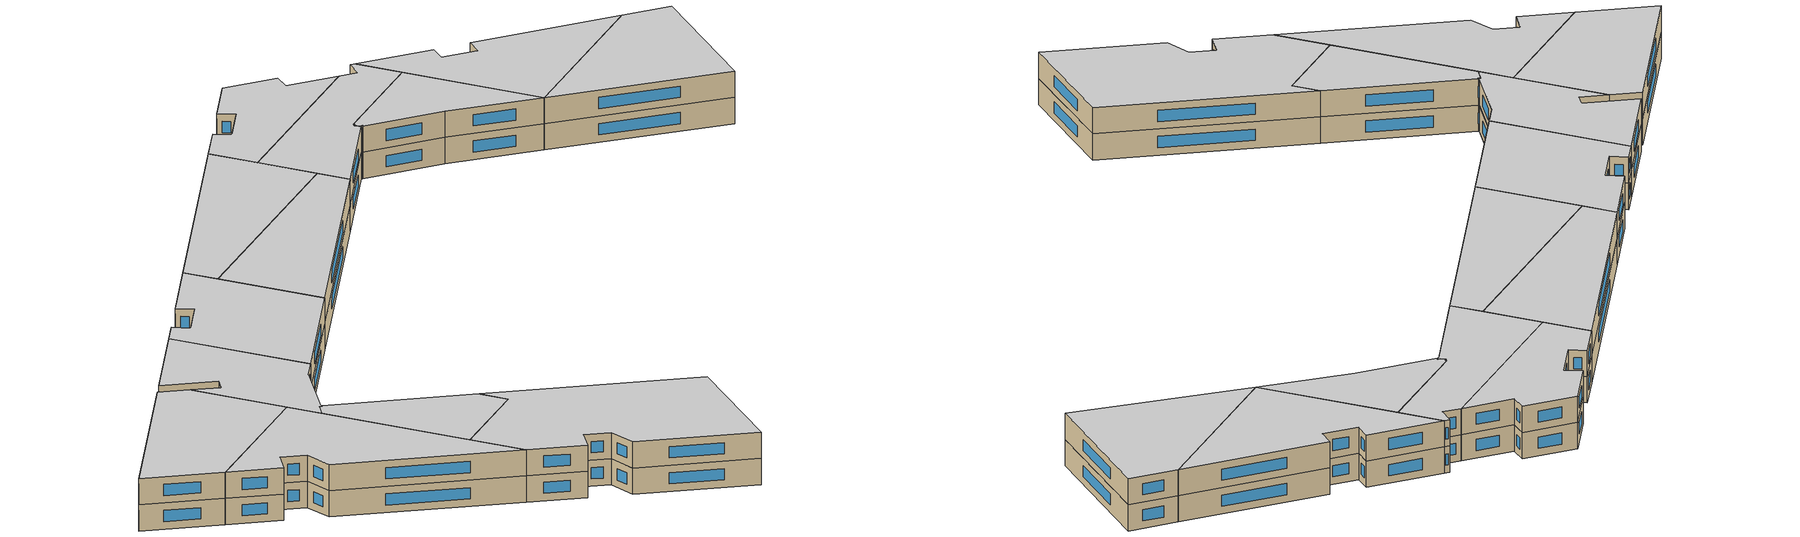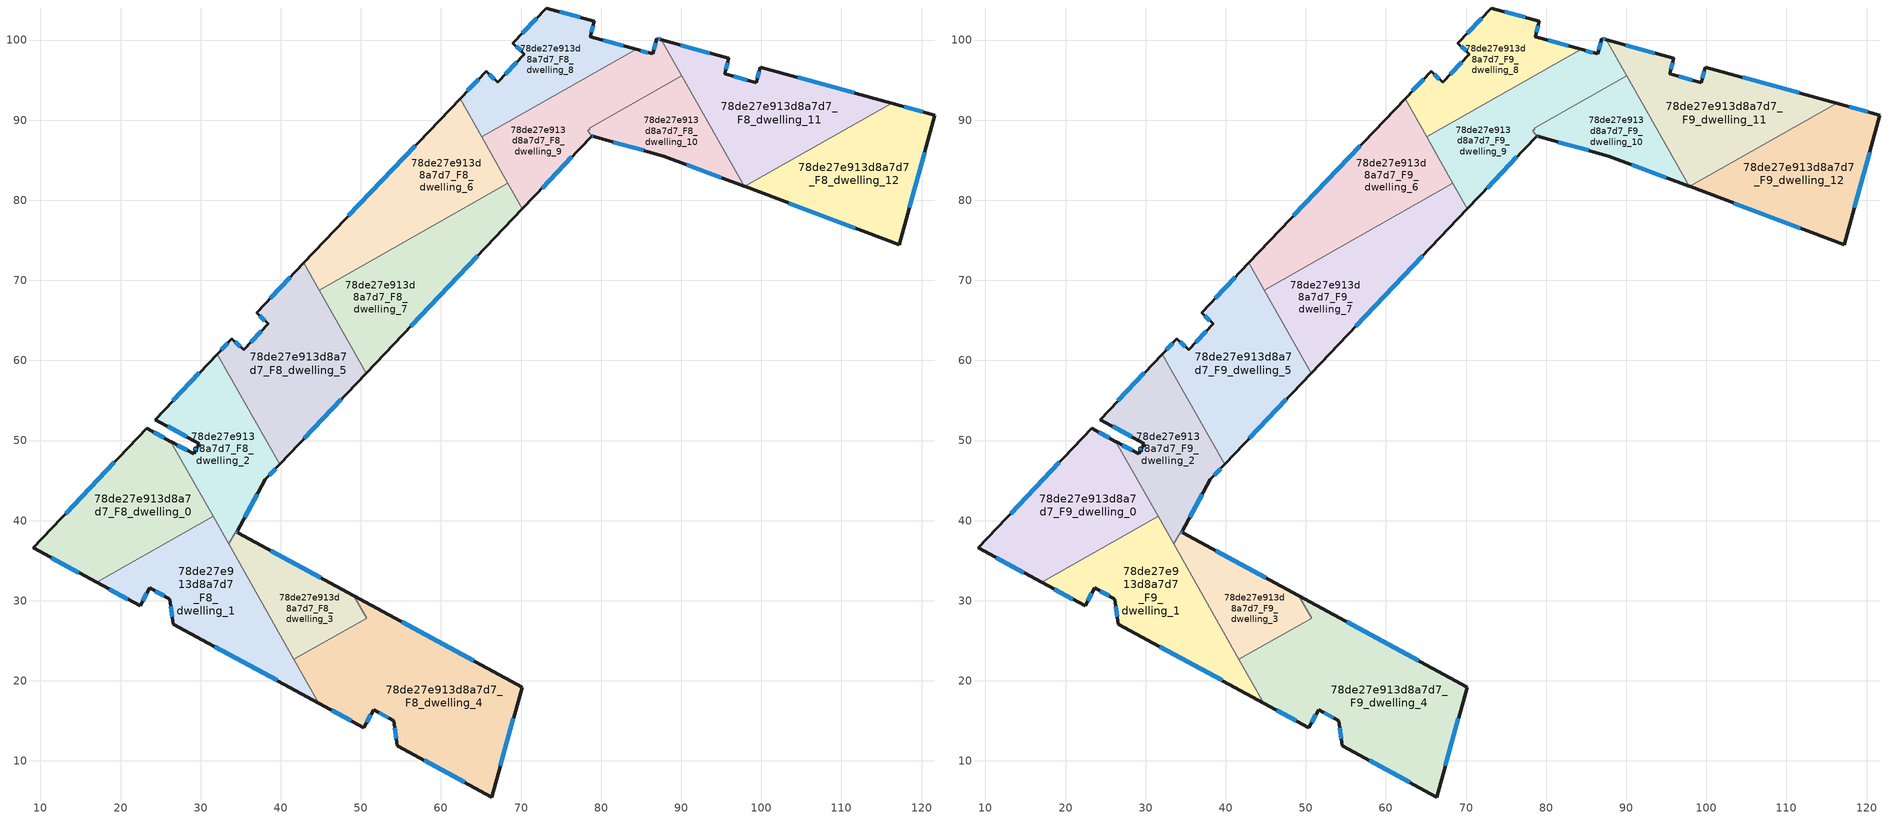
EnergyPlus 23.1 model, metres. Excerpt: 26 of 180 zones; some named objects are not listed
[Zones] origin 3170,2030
78de27e913d8a7d7_F8_dwelling_0
 floor to 78de27e913d8a7d7_F7_dwelling_0 (EU_floor_Construction): 26.29,49.87 31.58,40.51 17.02,32.28 9.08,36.6 23.26,51.52 z24
 wall outside (EU_wall_Construction): 26.29,49.87 23.26,51.52 9.08,36.6 17.02,32.28 z24:27
 wall to 78de27e913d8a7d7_F8_dwelling_1 (EU_wall_Construction): 17.02,32.28 31.58,40.51 z24:27
 wall to 78de27e913d8a7d7_F8_dwelling_2 (EU_wall_Construction): 31.58,40.51 26.29,49.87 z24:27
 window (EU_Window_Construction): 11.35,35.37 14.75,33.52 / 19.21,47.26 13.13,40.86 / 25.42,50.34 24.13,51.05 z24.86:26.14
78de27e913d8a7d7_F8_dwelling_1
 floor to 78de27e913d8a7d7_F7_dwelling_1 (EU_floor_Construction): 31.58,40.51 44.74,17.22 26.58,27.09 26.16,30.2 23.63,31.59 22.42,29.35 17.02,32.28 z24
 wall outside (EU_wall_Construction): 17.02,32.28 22.42,29.35 23.63,31.59 26.16,30.2 26.58,27.09 44.74,17.22 z24:27
 wall to 78de27e913d8a7d7_F8_dwelling_3 (EU_wall_Construction): 41.64,22.71 33.52,37.09 z24:27
 wall to 78de27e913d8a7d7_F8_dwelling_4 (EU_wall_Construction): 44.74,17.22 41.64,22.71 z24:27
 wall to 78de27e913d8a7d7_F8_dwelling_2 (EU_wall_Construction): 33.52,37.09 31.58,40.51 z24:27
 window (EU_Window_Construction): 18.57,31.45 20.88,30.19 / 31.77,24.27 39.56,20.04 / 26.28,29.31 26.46,27.98 / 24.35,31.19 25.44,30.59 / 22.77,29.99 23.29,30.95 z24.86:26.14
78de27e913d8a7d7_F8_dwelling_10
 floor to 78de27e913d8a7d7_F7_dwelling_10 (EU_floor_Construction): 90.08,95.51 97.87,81.73 87.84,85.51 78.97,87.97 79.09,88.09 78.72,88.19 78.33,88.69 78.59,88.84 78.5,88.96 z24
 wall outside (EU_wall_Construction): 78.97,87.97 87.84,85.51 97.87,81.73 z24:27
 wall to 78de27e913d8a7d7_F8_dwelling_9 (EU_wall_Construction): 90.08,95.51 78.5,88.96 78.59,88.84 78.33,88.69 78.72,88.19 79.09,88.09 78.97,87.97 z24:27
 wall to 78de27e913d8a7d7_F8_dwelling_11 (EU_wall_Construction): 97.87,81.73 90.08,95.51 z24:27
 window (EU_Window_Construction): 90.71,84.43 95.01,82.81 / 81.51,87.27 85.31,86.21 z24.86:26.14
78de27e913d8a7d7_F8_dwelling_11
 floor to 78de27e913d8a7d7_F7_dwelling_11 (EU_floor_Construction): 116.28,92.11 97.9,81.72 97.87,81.73 87.53,100.03 95.94,97.71 95.41,95.78 99.34,94.68 99.89,96.63 z24
 wall outside (EU_wall_Construction): 116.28,92.11 99.89,96.63 99.34,94.68 95.41,95.78 95.94,97.71 87.53,100.03 / 97.87,81.73 97.9,81.72 z24:27
 wall to 78de27e913d8a7d7_F8_dwelling_12 (EU_wall_Construction): 97.9,81.72 116.28,92.11 z24:27
 wall to 78de27e913d8a7d7_F8_dwelling_9 (EU_wall_Construction): 87.53,100.03 90.08,95.51 z24:27
 window (EU_Window_Construction): 111.6,93.4 104.57,95.34 / 93.54,98.38 89.93,99.37 / 95.56,96.33 95.79,97.16 / 98.22,95 96.53,95.46 / 99.73,96.07 99.5,95.24 z24.86:26.14
78de27e913d8a7d7_F8_dwelling_12
 floor to 78de27e913d8a7d7_F7_dwelling_12 (EU_floor_Construction): 121.66,90.63 117.21,74.44 97.9,81.72 116.28,92.11 z24
 wall outside (EU_wall_Construction): 97.9,81.72 117.21,74.44 121.66,90.63 116.28,92.11 z24:27
 window (EU_Window_Construction): 120.13,91.05 117.82,91.69 / 118.48,79.07 120.39,86.01 / 103.42,79.64 111.69,76.52 z24.86:26.14
78de27e913d8a7d7_F8_dwelling_2
 floor to 78de27e913d8a7d7_F7_dwelling_2 (EU_floor_Construction): 32.07,60.8 39.86,47.03 38.06,45.14 34.49,38.57 34.63,38.5 34.55,38.37 34.3,38.51 33.52,37.09 26.3,49.87 29.11,48.33 29.82,49.62 24.3,52.62 z24
 wall outside (EU_wall_Construction): 32.07,60.8 24.3,52.62 29.82,49.62 29.11,48.33 26.3,49.87 / 34.63,38.5 34.49,38.57 38.06,45.14 39.86,47.03 z24:27
 wall to 78de27e913d8a7d7_F8_dwelling_5 (EU_wall_Construction): 39.86,47.03 32.07,60.8 z24:27
 wall to 78de27e913d8a7d7_F8_dwelling_3 (EU_wall_Construction): 33.52,37.09 34.3,38.51 34.55,38.37 34.63,38.5 z24:27
 window (EU_Window_Construction): 28.31,48.77 27.1,49.43 / 29.61,49.25 29.31,48.7 / 25.87,51.76 28.24,50.47 / 29.85,58.46 26.52,54.95 / 38.57,45.68 39.34,46.49 / 35.51,40.45 37.04,43.26 / 34.59,38.52 34.53,38.55 z24.86:26.14
78de27e913d8a7d7_F8_dwelling_3
 floor to 78de27e913d8a7d7_F7_dwelling_3 (EU_floor_Construction): 49.13,30.62 50.7,27.84 41.64,22.71 33.52,37.09 34.3,38.51 34.55,38.37 34.63,38.5 z24
 wall outside (EU_wall_Construction): 49.13,30.62 34.63,38.5 z24:27
 wall to 78de27e913d8a7d7_F8_dwelling_4 (EU_wall_Construction): 41.64,22.71 50.7,27.84 49.13,30.62 z24:27
 window (EU_Window_Construction): 44.99,32.87 38.77,36.25 z24.86:26.14
78de27e913d8a7d7_F8_dwelling_4
 floor to 78de27e913d8a7d7_F7_dwelling_4 (EU_floor_Construction): 70.12,19.22 66.34,5.49 54.54,11.9 54.12,15.01 51.59,16.4 50.38,14.16 44.74,17.22 41.64,22.71 50.7,27.84 49.13,30.62 z24
 wall outside (EU_wall_Construction): 44.74,17.22 50.38,14.16 51.59,16.4 54.12,15.01 54.54,11.9 66.34,5.49 70.12,19.22 49.13,30.62 z24:27
 window (EU_Window_Construction): 50.72,14.8 51.24,15.76 / 46.35,16.35 48.77,15.04 / 64.12,22.48 55.13,27.37 / 67.42,9.42 69.04,15.3 / 57.91,10.07 62.97,7.33 / 54.24,14.12 54.42,12.79 / 52.31,16 53.39,15.41 z24.86:26.14
78de27e913d8a7d7_F8_dwelling_5
 floor to 78de27e913d8a7d7_F7_dwelling_5 (EU_floor_Construction): 42.88,72.17 50.67,58.4 39.86,47.03 32.07,60.8 33.9,62.72 35.35,61.33 38.42,64.58 36.98,65.96 z24
 wall outside (EU_wall_Construction): 42.88,72.17 36.98,65.96 38.42,64.58 35.35,61.33 33.9,62.72 32.07,60.8 / 39.86,47.03 50.67,58.4 z24:27
 wall to 78de27e913d8a7d7_F8_dwelling_7 (EU_wall_Construction): 50.67,58.4 44.8,68.78 z24:27
 wall to 78de27e913d8a7d7_F8_dwelling_6 (EU_wall_Construction): 44.8,68.78 42.88,72.17 z24:27
 window (EU_Window_Construction): 37.39,65.56 38.01,64.97 / 41.19,70.39 38.66,67.73 / 42.94,50.28 47.58,55.15 / 33.38,62.17 32.59,61.34 / 34.94,61.73 34.31,62.32 / 37.55,63.65 36.23,62.26 z24.86:26.14
78de27e913d8a7d7_F8_dwelling_6
 floor to 78de27e913d8a7d7_F7_dwelling_6 (EU_floor_Construction): 62.38,92.69 68.36,82.11 44.8,68.78 42.88,72.17 z24
 wall outside (EU_wall_Construction): 62.38,92.69 42.88,72.17 z24:27
 wall to 78de27e913d8a7d7_F8_dwelling_7 (EU_wall_Construction): 44.8,68.78 68.36,82.11 z24:27
 wall to 78de27e913d8a7d7_F8_dwelling_9 (EU_wall_Construction): 68.36,82.11 65.08,87.91 z24:27
 wall to 78de27e913d8a7d7_F8_dwelling_8 (EU_wall_Construction): 65.08,87.91 62.38,92.69 z24:27
 window (EU_Window_Construction): 56.81,86.83 48.45,78.03 z24.86:26.14
78de27e913d8a7d7_F8_dwelling_7
 floor to 78de27e913d8a7d7_F7_dwelling_7 (EU_floor_Construction): 68.36,82.11 70.17,78.92 50.67,58.4 44.8,68.78 z24
 wall outside (EU_wall_Construction): 50.67,58.4 70.17,78.92 z24:27
 wall to 78de27e913d8a7d7_F8_dwelling_9 (EU_wall_Construction): 70.17,78.92 68.36,82.11 z24:27
 window (EU_Window_Construction): 56.24,64.26 64.59,73.05 z24.86:26.14
78de27e913d8a7d7_F8_dwelling_8
 floor to 78de27e913d8a7d7_F7_dwelling_8 (EU_floor_Construction): 84.38,98.82 65.08,87.91 62.38,92.69 65.62,96.1 67.08,94.73 70.43,98.24 68.97,99.62 73.13,104 79.13,102.34 78.61,100.41 z24
 wall outside (EU_wall_Construction): 84.38,98.82 78.61,100.41 79.13,102.34 73.13,104 68.97,99.62 70.43,98.24 67.08,94.73 65.62,96.1 62.38,92.69 z24:27
 wall to 78de27e913d8a7d7_F8_dwelling_9 (EU_wall_Construction): 65.08,87.91 84.38,98.82 z24:27
 window (EU_Window_Construction): 69.47,97.24 68.04,95.73 / 69.39,99.23 70.01,98.64 / 71.94,102.75 70.16,100.87 / 77.41,102.81 74.84,103.52 / 78.76,100.96 78.98,101.79 / 82.73,99.27 80.26,99.95 / 64.7,95.13 63.31,93.66 / 66.67,95.12 66.04,95.71 z24.86:26.14
78de27e913d8a7d7_F8_dwelling_9
 floor to 78de27e913d8a7d7_F7_dwelling_9 (EU_floor_Construction): 87.53,100.03 90.08,95.51 78.5,88.96 78.59,88.84 78.33,88.69 78.72,88.19 79.09,88.09 78.97,87.97 78.81,88.01 70.17,78.92 65.08,87.91 84.38,98.82 86.41,98.26 86.96,100.19 z24
 wall outside (EU_wall_Construction): 70.17,78.92 78.81,88.01 78.97,87.97 / 87.53,100.03 86.96,100.19 86.41,98.26 84.38,98.82 z24:27
 window (EU_Window_Construction): 72.64,81.51 76.34,85.41 / 85.83,98.42 84.96,98.66 / 86.8,99.64 86.57,98.81 / 87.36,100.08 87.12,100.14 / 78.86,88 78.93,87.98 z24.86:26.14
78de27e913d8a7d7_F9_dwelling_0
 floor to 78de27e913d8a7d7_F8_dwelling_0 (EU_floor_Construction): 26.29,49.87 31.58,40.51 17.02,32.28 9.08,36.6 23.26,51.52 z27
 wall outside (EU_wall_Construction): 26.29,49.87 23.26,51.52 9.08,36.6 17.02,32.28 z27:30
 wall to 78de27e913d8a7d7_F9_dwelling_1 (EU_wall_Construction): 17.02,32.28 31.58,40.51 z27:30
 wall to 78de27e913d8a7d7_F9_dwelling_2 (EU_wall_Construction): 31.58,40.51 26.29,49.87 z27:30
 window (EU_Window_Construction): 11.35,35.37 14.75,33.52 / 19.21,47.26 13.13,40.86 / 25.42,50.34 24.13,51.05 z27.86:29.14
 ceiling to 78de27e913d8a7d7_F10_dwelling_0 (EU_floor_Construction): 31.58,40.51 26.29,49.87 23.26,51.52 9.08,36.6 17.02,32.28 z30
78de27e913d8a7d7_F9_dwelling_1
 floor to 78de27e913d8a7d7_F8_dwelling_1 (EU_floor_Construction): 31.58,40.51 44.74,17.22 26.58,27.09 26.16,30.2 23.63,31.59 22.42,29.35 17.02,32.28 z27
 wall outside (EU_wall_Construction): 17.02,32.28 22.42,29.35 23.63,31.59 26.16,30.2 26.58,27.09 44.74,17.22 z27:30
 wall to 78de27e913d8a7d7_F9_dwelling_3 (EU_wall_Construction): 41.64,22.71 33.52,37.09 z27:30
 wall to 78de27e913d8a7d7_F9_dwelling_4 (EU_wall_Construction): 44.74,17.22 41.64,22.71 z27:30
 wall to 78de27e913d8a7d7_F9_dwelling_2 (EU_wall_Construction): 33.52,37.09 31.58,40.51 z27:30
 window (EU_Window_Construction): 18.57,31.45 20.88,30.19 / 31.77,24.27 39.56,20.04 / 26.28,29.31 26.46,27.98 / 24.35,31.19 25.44,30.59 / 22.77,29.99 23.29,30.95 z27.86:29.14
 ceiling to 78de27e913d8a7d7_F10_dwelling_1 (EU_floor_Construction): 44.74,17.22 31.58,40.51 17.02,32.28 22.42,29.35 23.63,31.59 26.16,30.2 26.58,27.09 z30
78de27e913d8a7d7_F9_dwelling_10
 floor to 78de27e913d8a7d7_F8_dwelling_10 (EU_floor_Construction): 90.08,95.51 97.87,81.73 87.84,85.51 78.97,87.97 79.09,88.09 78.72,88.19 78.33,88.69 78.59,88.84 78.5,88.96 z27
 wall outside (EU_wall_Construction): 78.97,87.97 87.84,85.51 97.87,81.73 z27:30
 wall to 78de27e913d8a7d7_F9_dwelling_9 (EU_wall_Construction): 90.08,95.51 78.5,88.96 78.59,88.84 78.33,88.69 78.72,88.19 79.09,88.09 78.97,87.97 z27:30
 wall to 78de27e913d8a7d7_F9_dwelling_11 (EU_wall_Construction): 97.87,81.73 90.08,95.51 z27:30
 window (EU_Window_Construction): 90.71,84.43 95.01,82.81 / 81.51,87.27 85.31,86.21 z27.86:29.14
 ceiling to 78de27e913d8a7d7_F10_dwelling_10 (EU_floor_Construction): 97.87,81.73 90.08,95.51 78.5,88.96 78.59,88.84 78.33,88.69 78.72,88.19 79.09,88.09 78.97,87.97 87.84,85.51 z30
78de27e913d8a7d7_F9_dwelling_11
 floor to 78de27e913d8a7d7_F8_dwelling_11 (EU_floor_Construction): 116.28,92.11 97.9,81.72 97.87,81.73 87.53,100.03 95.94,97.71 95.41,95.78 99.34,94.68 99.89,96.63 z27
 wall outside (EU_wall_Construction): 116.28,92.11 99.89,96.63 99.34,94.68 95.41,95.78 95.94,97.71 87.53,100.03 / 97.87,81.73 97.9,81.72 z27:30
 wall to 78de27e913d8a7d7_F9_dwelling_12 (EU_wall_Construction): 97.9,81.72 116.28,92.11 z27:30
 wall to 78de27e913d8a7d7_F9_dwelling_9 (EU_wall_Construction): 87.53,100.03 90.08,95.51 z27:30
 window (EU_Window_Construction): 111.6,93.4 104.57,95.34 / 93.54,98.38 89.93,99.37 / 95.56,96.33 95.79,97.16 / 98.22,95 96.53,95.46 / 99.73,96.07 99.5,95.24 z27.86:29.14
 ceiling to 78de27e913d8a7d7_F10_dwelling_11 (EU_floor_Construction): 116.28,92.11 99.89,96.63 99.34,94.68 95.41,95.78 95.94,97.71 87.53,100.03 97.87,81.73 97.9,81.72 z30
78de27e913d8a7d7_F9_dwelling_12
 floor to 78de27e913d8a7d7_F8_dwelling_12 (EU_floor_Construction): 121.66,90.63 117.21,74.44 97.9,81.72 116.28,92.11 z27
 wall outside (EU_wall_Construction): 97.9,81.72 117.21,74.44 121.66,90.63 116.28,92.11 z27:30
 window (EU_Window_Construction): 120.13,91.05 117.82,91.69 / 118.48,79.07 120.39,86.01 / 103.42,79.64 111.69,76.52 z27.86:29.14
 ceiling to 78de27e913d8a7d7_F10_dwelling_12 (EU_floor_Construction): 117.21,74.44 121.66,90.63 116.28,92.11 97.9,81.72 z30
78de27e913d8a7d7_F9_dwelling_2
 floor to 78de27e913d8a7d7_F8_dwelling_2 (EU_floor_Construction): 32.07,60.8 39.86,47.03 38.06,45.14 34.49,38.57 34.63,38.5 34.55,38.37 34.3,38.51 33.52,37.09 26.3,49.87 29.11,48.33 29.82,49.62 24.3,52.62 z27
 wall outside (EU_wall_Construction): 32.07,60.8 24.3,52.62 29.82,49.62 29.11,48.33 26.3,49.87 / 34.63,38.5 34.49,38.57 38.06,45.14 39.86,47.03 z27:30
 wall to 78de27e913d8a7d7_F9_dwelling_5 (EU_wall_Construction): 39.86,47.03 32.07,60.8 z27:30
 wall to 78de27e913d8a7d7_F9_dwelling_3 (EU_wall_Construction): 33.52,37.09 34.3,38.51 34.55,38.37 34.63,38.5 z27:30
 window (EU_Window_Construction): 28.31,48.77 27.1,49.43 / 29.61,49.25 29.31,48.7 / 25.87,51.76 28.24,50.47 / 29.85,58.46 26.52,54.95 / 38.57,45.68 39.34,46.49 / 35.51,40.45 37.04,43.26 / 34.59,38.52 34.53,38.55 z27.86:29.14
 ceiling to 78de27e913d8a7d7_F10_dwelling_2 (EU_floor_Construction): 34.63,38.5 34.49,38.57 38.06,45.14 39.86,47.03 32.07,60.8 24.3,52.62 29.82,49.62 29.11,48.33 26.3,49.87 33.52,37.09 34.3,38.51 34.55,38.37 z30
78de27e913d8a7d7_F9_dwelling_3
 floor to 78de27e913d8a7d7_F8_dwelling_3 (EU_floor_Construction): 49.13,30.62 50.7,27.84 41.64,22.71 33.52,37.09 34.3,38.51 34.55,38.37 34.63,38.5 z27
 wall outside (EU_wall_Construction): 49.13,30.62 34.63,38.5 z27:30
 wall to 78de27e913d8a7d7_F9_dwelling_4 (EU_wall_Construction): 41.64,22.71 50.7,27.84 49.13,30.62 z27:30
 window (EU_Window_Construction): 44.99,32.87 38.77,36.25 z27.86:29.14
 ceiling to 78de27e913d8a7d7_F10_dwelling_3 (EU_floor_Construction): 50.7,27.84 49.13,30.62 34.63,38.5 34.55,38.37 34.3,38.51 33.52,37.09 41.64,22.71 z30
78de27e913d8a7d7_F9_dwelling_4
 floor to 78de27e913d8a7d7_F8_dwelling_4 (EU_floor_Construction): 70.12,19.22 66.34,5.49 54.54,11.9 54.12,15.01 51.59,16.4 50.38,14.16 44.74,17.22 41.64,22.71 50.7,27.84 49.13,30.62 z27
 wall outside (EU_wall_Construction): 44.74,17.22 50.38,14.16 51.59,16.4 54.12,15.01 54.54,11.9 66.34,5.49 70.12,19.22 49.13,30.62 z27:30
 window (EU_Window_Construction): 50.72,14.8 51.24,15.76 / 46.35,16.35 48.77,15.04 / 64.12,22.48 55.13,27.37 / 67.42,9.42 69.04,15.3 / 57.91,10.07 62.97,7.33 / 54.24,14.12 54.42,12.79 / 52.31,16 53.39,15.41 z27.86:29.14
 ceiling to 78de27e913d8a7d7_F10_dwelling_4 (EU_floor_Construction): 66.34,5.49 70.12,19.22 49.13,30.62 50.7,27.84 41.64,22.71 44.74,17.22 50.38,14.16 51.59,16.4 54.12,15.01 54.54,11.9 z30
78de27e913d8a7d7_F9_dwelling_5
 floor to 78de27e913d8a7d7_F8_dwelling_5 (EU_floor_Construction): 42.88,72.17 50.67,58.4 39.86,47.03 32.07,60.8 33.9,62.72 35.35,61.33 38.42,64.58 36.98,65.96 z27
 wall outside (EU_wall_Construction): 42.88,72.17 36.98,65.96 38.42,64.58 35.35,61.33 33.9,62.72 32.07,60.8 / 39.86,47.03 50.67,58.4 z27:30
 wall to 78de27e913d8a7d7_F9_dwelling_7 (EU_wall_Construction): 50.67,58.4 44.8,68.78 z27:30
 wall to 78de27e913d8a7d7_F9_dwelling_6 (EU_wall_Construction): 44.8,68.78 42.88,72.17 z27:30
 window (EU_Window_Construction): 37.39,65.56 38.01,64.97 / 41.19,70.39 38.66,67.73 / 42.94,50.28 47.58,55.15 / 33.38,62.17 32.59,61.34 / 34.94,61.73 34.31,62.32 / 37.55,63.65 36.23,62.26 z27.86:29.14
 ceiling to 78de27e913d8a7d7_F10_dwelling_5 (EU_floor_Construction): 39.86,47.03 50.67,58.4 42.88,72.17 36.98,65.96 38.42,64.58 35.35,61.33 33.9,62.72 32.07,60.8 z30
78de27e913d8a7d7_F9_dwelling_6
 floor to 78de27e913d8a7d7_F8_dwelling_6 (EU_floor_Construction): 62.38,92.69 68.36,82.11 44.8,68.78 42.88,72.17 z27
 wall outside (EU_wall_Construction): 62.38,92.69 42.88,72.17 z27:30
 wall to 78de27e913d8a7d7_F9_dwelling_7 (EU_wall_Construction): 44.8,68.78 68.36,82.11 z27:30
 wall to 78de27e913d8a7d7_F9_dwelling_9 (EU_wall_Construction): 68.36,82.11 65.08,87.91 z27:30
 wall to 78de27e913d8a7d7_F9_dwelling_8 (EU_wall_Construction): 65.08,87.91 62.38,92.69 z27:30
 window (EU_Window_Construction): 56.81,86.83 48.45,78.03 z27.86:29.14
 ceiling to 78de27e913d8a7d7_F10_dwelling_6 (EU_floor_Construction): 68.36,82.11 62.38,92.69 42.88,72.17 44.8,68.78 z30
78de27e913d8a7d7_F9_dwelling_7
 floor to 78de27e913d8a7d7_F8_dwelling_7 (EU_floor_Construction): 68.36,82.11 70.17,78.92 50.67,58.4 44.8,68.78 z27
 wall outside (EU_wall_Construction): 50.67,58.4 70.17,78.92 z27:30
 wall to 78de27e913d8a7d7_F9_dwelling_9 (EU_wall_Construction): 70.17,78.92 68.36,82.11 z27:30
 window (EU_Window_Construction): 56.24,64.26 64.59,73.05 z27.86:29.14
 ceiling to 78de27e913d8a7d7_F10_dwelling_7 (EU_floor_Construction): 50.67,58.4 70.17,78.92 68.36,82.11 44.8,68.78 z30
78de27e913d8a7d7_F9_dwelling_8
 floor to 78de27e913d8a7d7_F8_dwelling_8 (EU_floor_Construction): 84.38,98.82 65.08,87.91 62.38,92.69 65.62,96.1 67.08,94.73 70.43,98.24 68.97,99.62 73.13,104 79.13,102.34 78.61,100.41 z27
 wall outside (EU_wall_Construction): 84.38,98.82 78.61,100.41 79.13,102.34 73.13,104 68.97,99.62 70.43,98.24 67.08,94.73 65.62,96.1 62.38,92.69 z27:30
 wall to 78de27e913d8a7d7_F9_dwelling_9 (EU_wall_Construction): 65.08,87.91 84.38,98.82 z27:30
 window (EU_Window_Construction): 69.47,97.24 68.04,95.73 / 69.39,99.23 70.01,98.64 / 71.94,102.75 70.16,100.87 / 77.41,102.81 74.84,103.52 / 78.76,100.96 78.98,101.79 / 82.73,99.27 80.26,99.95 / 64.7,95.13 63.31,93.66 / 66.67,95.12 66.04,95.71 z27.86:29.14
 ceiling to 78de27e913d8a7d7_F10_dwelling_8 (EU_floor_Construction): 84.38,98.82 78.61,100.41 79.13,102.34 73.13,104 68.97,99.62 70.43,98.24 67.08,94.73 65.62,96.1 62.38,92.69 65.08,87.91 z30
78de27e913d8a7d7_F9_dwelling_9
 floor to 78de27e913d8a7d7_F8_dwelling_9 (EU_floor_Construction): 87.53,100.03 90.08,95.51 78.5,88.96 78.59,88.84 78.33,88.69 78.72,88.19 79.09,88.09 78.97,87.97 78.81,88.01 70.17,78.92 65.08,87.91 84.38,98.82 86.41,98.26 86.96,100.19 z27
 wall outside (EU_wall_Construction): 70.17,78.92 78.81,88.01 78.97,87.97 / 87.53,100.03 86.96,100.19 86.41,98.26 84.38,98.82 z27:30
 window (EU_Window_Construction): 72.64,81.51 76.34,85.41 / 85.83,98.42 84.96,98.66 / 86.8,99.64 86.57,98.81 / 87.36,100.08 87.12,100.14 / 78.86,88 78.93,87.98 z27.86:29.14
 ceiling to 78de27e913d8a7d7_F10_dwelling_9 (EU_floor_Construction): 79.09,88.09 78.72,88.19 78.33,88.69 78.59,88.84 78.5,88.96 90.08,95.51 87.53,100.03 86.96,100.19 86.41,98.26 84.38,98.82 65.08,87.91 70.17,78.92 78.81,88.01 78.97,87.97 z30
[Building]
EU S2 Campaign: North Axis=0; Terrain=City; Solar Distribution=FullExterior
[Site:Location]
Helsinki-Vantaa.AP: Latitude=60.317; Longitude=24.963; Time Zone=2; Elevation=54.6
[SizingPeriod:WeatherFileDays]
AnnualSizingPeriod: Begin Month=1; Begin Day of Month=1; End Month=12; End Day of Month=31; Day of Week for Start Day=Monday; Use Weather File Daylight Saving Period=No; Use Weather File Rain and Snow Indicators=No
[MATERIAL]
EU_InternalMass_Material: Roughness=MediumRough; Thickness=0.1; Conductivity=1; Density=1800; Specific Heat=900; Thermal Absorptance=0.9; Solar Absorptance=0.7; Visible Absorptance=0.7
[MATERIAL:NOMASS] Roughness=MediumRough; Thermal Absorptance=0.9; Solar Absorptance=0.7; Visible Absorptance=0.7
Name | Thermal Resistance
EU_wall_NoMass | 5.91765
EU_floor_NoMass | 6.2875
[WINDOWMATERIAL:SIMPLEGLAZINGSYSTEM]
EU_Window_SimpleGlazing: UFactor=0.994035; Solar Heat Gain Coefficient=0.7; Visible Transmittance=0.7
[CONSTRUCTION]
EU_wall_Construction: EU_wall_NoMass
EU_floor_Construction: EU_floor_NoMass
EU_Window_Construction: EU_Window_SimpleGlazing
EU_InternalMass_Construction: EU_InternalMass_Material
[ZONE] Type=1; Multiplier=1; Ceiling Height=autocalculate; Floor Area=autocalculate; Part of Total Floor Area=Yes
Name | Volume
78de27e913d8a7d7_F8_dwelling_0; 78de27e913d8a7d7_F9_dwelling_0 | 642.089
78de27e913d8a7d7_F8_dwelling_1; 78de27e913d8a7d7_F9_dwelling_1 | 642.134
78de27e913d8a7d7_F8_dwelling_10; 78de27e913d8a7d7_F9_dwelling_10 | 326.811
78de27e913d8a7d7_F8_dwelling_11; 78de27e913d8a7d7_F9_dwelling_11 | 642.327
78de27e913d8a7d7_F8_dwelling_12; 78de27e913d8a7d7_F9_dwelling_12 | 642.324
78de27e913d8a7d7_F8_dwelling_2; 78de27e913d8a7d7_F9_dwelling_2 | 504.486
78de27e913d8a7d7_F8_dwelling_3; 78de27e913d8a7d7_F9_dwelling_3 | 352.255
78de27e913d8a7d7_F8_dwelling_4; 78de27e913d8a7d7_F9_dwelling_4 | 1027.63
78de27e913d8a7d7_F8_dwelling_5; 78de27e913d8a7d7_F9_dwelling_5 | 685.227
78de27e913d8a7d7_F8_dwelling_6; 78de27e913d8a7d7_F9_dwelling_6 | 651.575
78de27e913d8a7d7_F8_dwelling_7; 78de27e913d8a7d7_F9_dwelling_7 | 633.099
78de27e913d8a7d7_F8_dwelling_8; 78de27e913d8a7d7_F9_dwelling_8 | 428.22
78de27e913d8a7d7_F8_dwelling_9; 78de27e913d8a7d7_F9_dwelling_9 | 529.62
[INTERNALMASS] Construction=EU_InternalMass_Construction
Name | Zone or ZoneList | Surface Area
78de27e913d8a7d7_F8_dwelling_0_EU_InternalMass | 78de27e913d8a7d7_F8_dwelling_0 | 214.029
78de27e913d8a7d7_F8_dwelling_1_EU_InternalMass | 78de27e913d8a7d7_F8_dwelling_1 | 214.045
78de27e913d8a7d7_F8_dwelling_2_EU_InternalMass | 78de27e913d8a7d7_F8_dwelling_2 | 168.195
78de27e913d8a7d7_F8_dwelling_3_EU_InternalMass | 78de27e913d8a7d7_F8_dwelling_3 | 117.441
78de27e913d8a7d7_F8_dwelling_4_EU_InternalMass | 78de27e913d8a7d7_F8_dwelling_4 | 342.542
78de27e913d8a7d7_F8_dwelling_5_EU_InternalMass | 78de27e913d8a7d7_F8_dwelling_5 | 228.415
78de27e913d8a7d7_F8_dwelling_6_EU_InternalMass | 78de27e913d8a7d7_F8_dwelling_6 | 217.192
78de27e913d8a7d7_F8_dwelling_7_EU_InternalMass | 78de27e913d8a7d7_F8_dwelling_7 | 211.033
78de27e913d8a7d7_F8_dwelling_8_EU_InternalMass | 78de27e913d8a7d7_F8_dwelling_8 | 142.74
78de27e913d8a7d7_F8_dwelling_9_EU_InternalMass | 78de27e913d8a7d7_F8_dwelling_9 | 176.543
78de27e913d8a7d7_F8_dwelling_10_EU_InternalMass | 78de27e913d8a7d7_F8_dwelling_10 | 108.937
78de27e913d8a7d7_F8_dwelling_11_EU_InternalMass | 78de27e913d8a7d7_F8_dwelling_11 | 214.108
78de27e913d8a7d7_F8_dwelling_12_EU_InternalMass | 78de27e913d8a7d7_F8_dwelling_12 | 214.108
78de27e913d8a7d7_F9_dwelling_0_EU_InternalMass | 78de27e913d8a7d7_F9_dwelling_0 | 214.029
78de27e913d8a7d7_F9_dwelling_1_EU_InternalMass | 78de27e913d8a7d7_F9_dwelling_1 | 214.045
78de27e913d8a7d7_F9_dwelling_2_EU_InternalMass | 78de27e913d8a7d7_F9_dwelling_2 | 168.195
78de27e913d8a7d7_F9_dwelling_3_EU_InternalMass | 78de27e913d8a7d7_F9_dwelling_3 | 117.441
78de27e913d8a7d7_F9_dwelling_4_EU_InternalMass | 78de27e913d8a7d7_F9_dwelling_4 | 342.542
78de27e913d8a7d7_F9_dwelling_5_EU_InternalMass | 78de27e913d8a7d7_F9_dwelling_5 | 228.415
78de27e913d8a7d7_F9_dwelling_6_EU_InternalMass | 78de27e913d8a7d7_F9_dwelling_6 | 217.192
78de27e913d8a7d7_F9_dwelling_7_EU_InternalMass | 78de27e913d8a7d7_F9_dwelling_7 | 211.033
78de27e913d8a7d7_F9_dwelling_8_EU_InternalMass | 78de27e913d8a7d7_F9_dwelling_8 | 142.74
78de27e913d8a7d7_F9_dwelling_9_EU_InternalMass | 78de27e913d8a7d7_F9_dwelling_9 | 176.543
78de27e913d8a7d7_F9_dwelling_10_EU_InternalMass | 78de27e913d8a7d7_F9_dwelling_10 | 108.937
78de27e913d8a7d7_F9_dwelling_11_EU_InternalMass | 78de27e913d8a7d7_F9_dwelling_11 | 214.108
78de27e913d8a7d7_F9_dwelling_12_EU_InternalMass | 78de27e913d8a7d7_F9_dwelling_12 | 214.108
[OTHEREQUIPMENT] Fuel Type=Electricity; Design Level Calculation Method=Watts/Area; Power per Zone Floor Area=1; Fraction Latent=0; Fraction Radiant=0; Fraction Lost=0; Carbon Dioxide Generation Rate=0; EndUse Subcategory=EU_Step8_InternalGains
Name | Zone or ZoneList or Space or SpaceList | Schedule
EU_Step8_InternalGain_78de27e913d8a7d7_F8_dwelling_0_f000 | 78de27e913d8a7d7_F8_dwelling_0 | EU_Step8_GainSchedule_78de27e913d8a7d7_F8_dwelling_0_f000
EU_Step8_InternalGain_78de27e913d8a7d7_F8_dwelling_1_f000 | 78de27e913d8a7d7_F8_dwelling_1 | EU_Step8_GainSchedule_78de27e913d8a7d7_F8_dwelling_1_f000
EU_Step8_InternalGain_78de27e913d8a7d7_F8_dwelling_2_f000 | 78de27e913d8a7d7_F8_dwelling_2 | EU_Step8_GainSchedule_78de27e913d8a7d7_F8_dwelling_2_f000
EU_Step8_InternalGain_78de27e913d8a7d7_F8_dwelling_3_f000 | 78de27e913d8a7d7_F8_dwelling_3 | EU_Step8_GainSchedule_78de27e913d8a7d7_F8_dwelling_3_f000
EU_Step8_InternalGain_78de27e913d8a7d7_F8_dwelling_4_f000 | 78de27e913d8a7d7_F8_dwelling_4 | EU_Step8_GainSchedule_78de27e913d8a7d7_F8_dwelling_4_f000
EU_Step8_InternalGain_78de27e913d8a7d7_F8_dwelling_5_f000 | 78de27e913d8a7d7_F8_dwelling_5 | EU_Step8_GainSchedule_78de27e913d8a7d7_F8_dwelling_5_f000
EU_Step8_InternalGain_78de27e913d8a7d7_F8_dwelling_6_f000 | 78de27e913d8a7d7_F8_dwelling_6 | EU_Step8_GainSchedule_78de27e913d8a7d7_F8_dwelling_6_f000
EU_Step8_InternalGain_78de27e913d8a7d7_F8_dwelling_7_f000 | 78de27e913d8a7d7_F8_dwelling_7 | EU_Step8_GainSchedule_78de27e913d8a7d7_F8_dwelling_7_f000
EU_Step8_InternalGain_78de27e913d8a7d7_F8_dwelling_8_f000 | 78de27e913d8a7d7_F8_dwelling_8 | EU_Step8_GainSchedule_78de27e913d8a7d7_F8_dwelling_8_f000
EU_Step8_InternalGain_78de27e913d8a7d7_F8_dwelling_9_f000 | 78de27e913d8a7d7_F8_dwelling_9 | EU_Step8_GainSchedule_78de27e913d8a7d7_F8_dwelling_9_f000
EU_Step8_InternalGain_78de27e913d8a7d7_F8_dwelling_10_f000 | 78de27e913d8a7d7_F8_dwelling_10 | EU_Step8_GainSchedule_78de27e913d8a7d7_F8_dwelling_10_f000
EU_Step8_InternalGain_78de27e913d8a7d7_F8_dwelling_11_f000 | 78de27e913d8a7d7_F8_dwelling_11 | EU_Step8_GainSchedule_78de27e913d8a7d7_F8_dwelling_11_f000
EU_Step8_InternalGain_78de27e913d8a7d7_F8_dwelling_12_f000 | 78de27e913d8a7d7_F8_dwelling_12 | EU_Step8_GainSchedule_78de27e913d8a7d7_F8_dwelling_12_f000
EU_Step8_InternalGain_78de27e913d8a7d7_F9_dwelling_0_f000 | 78de27e913d8a7d7_F9_dwelling_0 | EU_Step8_GainSchedule_78de27e913d8a7d7_F9_dwelling_0_f000
EU_Step8_InternalGain_78de27e913d8a7d7_F9_dwelling_1_f000 | 78de27e913d8a7d7_F9_dwelling_1 | EU_Step8_GainSchedule_78de27e913d8a7d7_F9_dwelling_1_f000
EU_Step8_InternalGain_78de27e913d8a7d7_F9_dwelling_2_f000 | 78de27e913d8a7d7_F9_dwelling_2 | EU_Step8_GainSchedule_78de27e913d8a7d7_F9_dwelling_2_f000
EU_Step8_InternalGain_78de27e913d8a7d7_F9_dwelling_3_f000 | 78de27e913d8a7d7_F9_dwelling_3 | EU_Step8_GainSchedule_78de27e913d8a7d7_F9_dwelling_3_f000
EU_Step8_InternalGain_78de27e913d8a7d7_F9_dwelling_4_f000 | 78de27e913d8a7d7_F9_dwelling_4 | EU_Step8_GainSchedule_78de27e913d8a7d7_F9_dwelling_4_f000
EU_Step8_InternalGain_78de27e913d8a7d7_F9_dwelling_5_f000 | 78de27e913d8a7d7_F9_dwelling_5 | EU_Step8_GainSchedule_78de27e913d8a7d7_F9_dwelling_5_f000
EU_Step8_InternalGain_78de27e913d8a7d7_F9_dwelling_6_f000 | 78de27e913d8a7d7_F9_dwelling_6 | EU_Step8_GainSchedule_78de27e913d8a7d7_F9_dwelling_6_f000
EU_Step8_InternalGain_78de27e913d8a7d7_F9_dwelling_7_f000 | 78de27e913d8a7d7_F9_dwelling_7 | EU_Step8_GainSchedule_78de27e913d8a7d7_F9_dwelling_7_f000
EU_Step8_InternalGain_78de27e913d8a7d7_F9_dwelling_8_f000 | 78de27e913d8a7d7_F9_dwelling_8 | EU_Step8_GainSchedule_78de27e913d8a7d7_F9_dwelling_8_f000
EU_Step8_InternalGain_78de27e913d8a7d7_F9_dwelling_9_f000 | 78de27e913d8a7d7_F9_dwelling_9 | EU_Step8_GainSchedule_78de27e913d8a7d7_F9_dwelling_9_f000
EU_Step8_InternalGain_78de27e913d8a7d7_F9_dwelling_10_f000 | 78de27e913d8a7d7_F9_dwelling_10 | EU_Step8_GainSchedule_78de27e913d8a7d7_F9_dwelling_10_f000
EU_Step8_InternalGain_78de27e913d8a7d7_F9_dwelling_11_f000 | 78de27e913d8a7d7_F9_dwelling_11 | EU_Step8_GainSchedule_78de27e913d8a7d7_F9_dwelling_11_f000
EU_Step8_InternalGain_78de27e913d8a7d7_F9_dwelling_12_f000 | 78de27e913d8a7d7_F9_dwelling_12 | EU_Step8_GainSchedule_78de27e913d8a7d7_F9_dwelling_12_f000
[ZONEVENTILATION:DESIGNFLOWRATE] Schedule=EU_AlwaysOn; Design Flow Rate Calculation Method=AirChanges/Hour; Air Changes per Hour=0.596421; Ventilation Type=Natural; Fan Pressure Rise=0; Fan Total Efficiency=1; Constant Term Coefficient=1; Temperature Term Coefficient=0; Velocity Term Coefficient=0; Velocity Squared Term Coefficient=0; Minimum Indoor Temperature=-100; Maximum Indoor Temperature=100; Delta Temperature=-100; Minimum Outdoor Temperature=-100; Maximum Outdoor Temperature=100; Maximum Wind Speed=40
Name | Zone or ZoneList or Space or SpaceList
EU_ConstantAir_78de27e913d8a7d7_F8_dwelling_0 | 78de27e913d8a7d7_F8_dwelling_0
EU_ConstantAir_78de27e913d8a7d7_F8_dwelling_1 | 78de27e913d8a7d7_F8_dwelling_1
EU_ConstantAir_78de27e913d8a7d7_F8_dwelling_2 | 78de27e913d8a7d7_F8_dwelling_2
EU_ConstantAir_78de27e913d8a7d7_F8_dwelling_3 | 78de27e913d8a7d7_F8_dwelling_3
EU_ConstantAir_78de27e913d8a7d7_F8_dwelling_4 | 78de27e913d8a7d7_F8_dwelling_4
EU_ConstantAir_78de27e913d8a7d7_F8_dwelling_5 | 78de27e913d8a7d7_F8_dwelling_5
EU_ConstantAir_78de27e913d8a7d7_F8_dwelling_6 | 78de27e913d8a7d7_F8_dwelling_6
EU_ConstantAir_78de27e913d8a7d7_F8_dwelling_7 | 78de27e913d8a7d7_F8_dwelling_7
EU_ConstantAir_78de27e913d8a7d7_F8_dwelling_8 | 78de27e913d8a7d7_F8_dwelling_8
EU_ConstantAir_78de27e913d8a7d7_F8_dwelling_9 | 78de27e913d8a7d7_F8_dwelling_9
EU_ConstantAir_78de27e913d8a7d7_F8_dwelling_10 | 78de27e913d8a7d7_F8_dwelling_10
EU_ConstantAir_78de27e913d8a7d7_F8_dwelling_11 | 78de27e913d8a7d7_F8_dwelling_11
EU_ConstantAir_78de27e913d8a7d7_F8_dwelling_12 | 78de27e913d8a7d7_F8_dwelling_12
EU_ConstantAir_78de27e913d8a7d7_F9_dwelling_0 | 78de27e913d8a7d7_F9_dwelling_0
EU_ConstantAir_78de27e913d8a7d7_F9_dwelling_1 | 78de27e913d8a7d7_F9_dwelling_1
EU_ConstantAir_78de27e913d8a7d7_F9_dwelling_2 | 78de27e913d8a7d7_F9_dwelling_2
EU_ConstantAir_78de27e913d8a7d7_F9_dwelling_3 | 78de27e913d8a7d7_F9_dwelling_3
EU_ConstantAir_78de27e913d8a7d7_F9_dwelling_4 | 78de27e913d8a7d7_F9_dwelling_4
EU_ConstantAir_78de27e913d8a7d7_F9_dwelling_5 | 78de27e913d8a7d7_F9_dwelling_5
EU_ConstantAir_78de27e913d8a7d7_F9_dwelling_6 | 78de27e913d8a7d7_F9_dwelling_6
EU_ConstantAir_78de27e913d8a7d7_F9_dwelling_7 | 78de27e913d8a7d7_F9_dwelling_7
EU_ConstantAir_78de27e913d8a7d7_F9_dwelling_8 | 78de27e913d8a7d7_F9_dwelling_8
EU_ConstantAir_78de27e913d8a7d7_F9_dwelling_9 | 78de27e913d8a7d7_F9_dwelling_9
EU_ConstantAir_78de27e913d8a7d7_F9_dwelling_10 | 78de27e913d8a7d7_F9_dwelling_10
EU_ConstantAir_78de27e913d8a7d7_F9_dwelling_11 | 78de27e913d8a7d7_F9_dwelling_11
EU_ConstantAir_78de27e913d8a7d7_F9_dwelling_12 | 78de27e913d8a7d7_F9_dwelling_12
[HVACTEMPLATE:ZONE:IDEALLOADSAIRSYSTEM] System Availability Schedule=EU_AlwaysOn; Maximum Heating Supply Air Temperature=50; Minimum Cooling Supply Air Temperature=13; Maximum Heating Supply Air Humidity Ratio=0.0156; Minimum Cooling Supply Air Humidity Ratio=0.0077; Heating Limit=NoLimit; Cooling Limit=NoLimit; Heating Availability Schedule=EU_AlwaysOn; Cooling Availability Schedule=EU_CoolingOff; Dehumidification Control Type=ConstantSensibleHeatRatio; Cooling Sensible Heat Ratio=0.7; Dehumidification Setpoint=60; Humidification Control Type=None; Humidification Setpoint=30; Outdoor Air Method=None; Outdoor Air Flow Rate per Person=0.00944; Outdoor Air Flow Rate per Zone Floor Area=0; Outdoor Air Flow Rate per Zone=0; Demand Controlled Ventilation Type=None; Outdoor Air Economizer Type=NoEconomizer; Heat Recovery Type=None; Sensible Heat Recovery Effectiveness=0.7; Latent Heat Recovery Effectiveness=0.65
Name | Template Thermostat
78de27e913d8a7d7_F8_dwelling_0 | EU_HeatOnly_78de27e913d8a7d7_F8_dwelling_0
78de27e913d8a7d7_F8_dwelling_1 | EU_HeatOnly_78de27e913d8a7d7_F8_dwelling_1
78de27e913d8a7d7_F8_dwelling_2 | EU_HeatOnly_78de27e913d8a7d7_F8_dwelling_2
78de27e913d8a7d7_F8_dwelling_3 | EU_HeatOnly_78de27e913d8a7d7_F8_dwelling_3
78de27e913d8a7d7_F8_dwelling_4 | EU_HeatOnly_78de27e913d8a7d7_F8_dwelling_4
78de27e913d8a7d7_F8_dwelling_5 | EU_HeatOnly_78de27e913d8a7d7_F8_dwelling_5
78de27e913d8a7d7_F8_dwelling_6 | EU_HeatOnly_78de27e913d8a7d7_F8_dwelling_6
78de27e913d8a7d7_F8_dwelling_7 | EU_HeatOnly_78de27e913d8a7d7_F8_dwelling_7
78de27e913d8a7d7_F8_dwelling_8 | EU_HeatOnly_78de27e913d8a7d7_F8_dwelling_8
78de27e913d8a7d7_F8_dwelling_9 | EU_HeatOnly_78de27e913d8a7d7_F8_dwelling_9
78de27e913d8a7d7_F8_dwelling_10 | EU_HeatOnly_78de27e913d8a7d7_F8_dwelling_10
78de27e913d8a7d7_F8_dwelling_11 | EU_HeatOnly_78de27e913d8a7d7_F8_dwelling_11
78de27e913d8a7d7_F8_dwelling_12 | EU_HeatOnly_78de27e913d8a7d7_F8_dwelling_12
78de27e913d8a7d7_F9_dwelling_0 | EU_HeatOnly_78de27e913d8a7d7_F9_dwelling_0
78de27e913d8a7d7_F9_dwelling_1 | EU_HeatOnly_78de27e913d8a7d7_F9_dwelling_1
78de27e913d8a7d7_F9_dwelling_2 | EU_HeatOnly_78de27e913d8a7d7_F9_dwelling_2
78de27e913d8a7d7_F9_dwelling_3 | EU_HeatOnly_78de27e913d8a7d7_F9_dwelling_3
78de27e913d8a7d7_F9_dwelling_4 | EU_HeatOnly_78de27e913d8a7d7_F9_dwelling_4
78de27e913d8a7d7_F9_dwelling_5 | EU_HeatOnly_78de27e913d8a7d7_F9_dwelling_5
78de27e913d8a7d7_F9_dwelling_6 | EU_HeatOnly_78de27e913d8a7d7_F9_dwelling_6
78de27e913d8a7d7_F9_dwelling_7 | EU_HeatOnly_78de27e913d8a7d7_F9_dwelling_7
78de27e913d8a7d7_F9_dwelling_8 | EU_HeatOnly_78de27e913d8a7d7_F9_dwelling_8
78de27e913d8a7d7_F9_dwelling_9 | EU_HeatOnly_78de27e913d8a7d7_F9_dwelling_9
78de27e913d8a7d7_F9_dwelling_10 | EU_HeatOnly_78de27e913d8a7d7_F9_dwelling_10
78de27e913d8a7d7_F9_dwelling_11 | EU_HeatOnly_78de27e913d8a7d7_F9_dwelling_11
78de27e913d8a7d7_F9_dwelling_12 | EU_HeatOnly_78de27e913d8a7d7_F9_dwelling_12
[SIZING:ZONE] Zone Cooling Design Supply Air Temperature Input Method=SupplyAirTemperature; Zone Cooling Design Supply Air Temperature=13; Zone Heating Design Supply Air Temperature Input Method=SupplyAirTemperature; Zone Heating Design Supply Air Temperature=50; Zone Cooling Design Supply Air Humidity Ratio=0.008; Zone Heating Design Supply Air Humidity Ratio=0.008; Cooling Design Air Flow Method=DesignDay; Cooling Design Air Flow Rate=0; Cooling Minimum Air Flow per Zone Floor Area=0.000762; Cooling Minimum Air Flow=0; Cooling Minimum Air Flow Fraction=0.2; Heating Design Air Flow Method=DesignDay; Heating Design Air Flow Rate=0; Heating Maximum Air Flow per Zone Floor Area=0.002032; Heating Maximum Air Flow=0.141576; Heating Maximum Air Flow Fraction=0.3; Account for Dedicated Outdoor Air System=No; Dedicated Outdoor Air System Control Strategy=NeutralSupplyAir; Dedicated Outdoor Air Low Setpoint Temperature for Design=autosize; Dedicated Outdoor Air High Setpoint Temperature for Design=autosize; Zone Load Sizing Method=Sensible Load Only No Latent Load; Zone Latent Cooling Design Supply Air Humidity Ratio Input Method=HumidityRatioDifference; Zone Cooling Design Supply Air Humidity Ratio Difference=0.005; Zone Latent Heating Design Supply Air Humidity Ratio Input Method=HumidityRatioDifference; Zone Humidification Design Supply Air Humidity Ratio Difference=0.005
78de27e913d8a7d7_F8_dwelling_0; 78de27e913d8a7d7_F8_dwelling_1; 78de27e913d8a7d7_F8_dwelling_2; 78de27e913d8a7d7_F8_dwelling_3; 78de27e913d8a7d7_F8_dwelling_4; 78de27e913d8a7d7_F8_dwelling_5; 78de27e913d8a7d7_F8_dwelling_6; 78de27e913d8a7d7_F8_dwelling_7; 78de27e913d8a7d7_F8_dwelling_8; 78de27e913d8a7d7_F8_dwelling_9; 78de27e913d8a7d7_F8_dwelling_10; 78de27e913d8a7d7_F8_dwelling_11; 78de27e913d8a7d7_F8_dwelling_12; 78de27e913d8a7d7_F9_dwelling_0; 78de27e913d8a7d7_F9_dwelling_1; 78de27e913d8a7d7_F9_dwelling_2; 78de27e913d8a7d7_F9_dwelling_3; 78de27e913d8a7d7_F9_dwelling_4; 78de27e913d8a7d7_F9_dwelling_5; 78de27e913d8a7d7_F9_dwelling_6; 78de27e913d8a7d7_F9_dwelling_7; 78de27e913d8a7d7_F9_dwelling_8; 78de27e913d8a7d7_F9_dwelling_9; 78de27e913d8a7d7_F9_dwelling_10; 78de27e913d8a7d7_F9_dwelling_11; 78de27e913d8a7d7_F9_dwelling_12
[SCHEDULE:CONSTANT]
Name | Hourly Value
EU_AlwaysOn | 1
EU_CoolingOff | 0
[SCHEDULE:FILE] Column Number=1; Rows to Skip at Top=0; Number of Hours of Data=8760; Column Separator=Comma; Interpolate to Timestep=No; Minutes per Item=60; Adjust Schedule for Daylight Savings=Yes
Name | File
EU_Step8_GainSchedule_78de27e913d8a7d7_F8_dwelling_0_f000 | ../../schedules/78de27e913d8a7d7/78de27e913d8a7d7_F8_dwelling_0_f000_gain.csv
EU_Step8_GainSchedule_78de27e913d8a7d7_F8_dwelling_1_f000 | ../../schedules/78de27e913d8a7d7/78de27e913d8a7d7_F8_dwelling_1_f000_gain.csv
EU_Step8_GainSchedule_78de27e913d8a7d7_F8_dwelling_2_f000 | ../../schedules/78de27e913d8a7d7/78de27e913d8a7d7_F8_dwelling_2_f000_gain.csv
EU_Step8_GainSchedule_78de27e913d8a7d7_F8_dwelling_3_f000 | ../../schedules/78de27e913d8a7d7/78de27e913d8a7d7_F8_dwelling_3_f000_gain.csv
EU_Step8_GainSchedule_78de27e913d8a7d7_F8_dwelling_4_f000 | ../../schedules/78de27e913d8a7d7/78de27e913d8a7d7_F8_dwelling_4_f000_gain.csv
EU_Step8_GainSchedule_78de27e913d8a7d7_F8_dwelling_5_f000 | ../../schedules/78de27e913d8a7d7/78de27e913d8a7d7_F8_dwelling_5_f000_gain.csv
EU_Step8_GainSchedule_78de27e913d8a7d7_F8_dwelling_6_f000 | ../../schedules/78de27e913d8a7d7/78de27e913d8a7d7_F8_dwelling_6_f000_gain.csv
EU_Step8_GainSchedule_78de27e913d8a7d7_F8_dwelling_7_f000 | ../../schedules/78de27e913d8a7d7/78de27e913d8a7d7_F8_dwelling_7_f000_gain.csv
EU_Step8_GainSchedule_78de27e913d8a7d7_F8_dwelling_8_f000 | ../../schedules/78de27e913d8a7d7/78de27e913d8a7d7_F8_dwelling_8_f000_gain.csv
EU_Step8_GainSchedule_78de27e913d8a7d7_F8_dwelling_9_f000 | ../../schedules/78de27e913d8a7d7/78de27e913d8a7d7_F8_dwelling_9_f000_gain.csv
EU_Step8_GainSchedule_78de27e913d8a7d7_F8_dwelling_10_f000 | ../../schedules/78de27e913d8a7d7/78de27e913d8a7d7_F8_dwelling_10_f000_gain.csv
EU_Step8_GainSchedule_78de27e913d8a7d7_F8_dwelling_11_f000 | ../../schedules/78de27e913d8a7d7/78de27e913d8a7d7_F8_dwelling_11_f000_gain.csv
EU_Step8_GainSchedule_78de27e913d8a7d7_F8_dwelling_12_f000 | ../../schedules/78de27e913d8a7d7/78de27e913d8a7d7_F8_dwelling_12_f000_gain.csv
EU_Step8_GainSchedule_78de27e913d8a7d7_F9_dwelling_0_f000 | ../../schedules/78de27e913d8a7d7/78de27e913d8a7d7_F9_dwelling_0_f000_gain.csv
EU_Step8_GainSchedule_78de27e913d8a7d7_F9_dwelling_1_f000 | ../../schedules/78de27e913d8a7d7/78de27e913d8a7d7_F9_dwelling_1_f000_gain.csv
EU_Step8_GainSchedule_78de27e913d8a7d7_F9_dwelling_2_f000 | ../../schedules/78de27e913d8a7d7/78de27e913d8a7d7_F9_dwelling_2_f000_gain.csv
EU_Step8_GainSchedule_78de27e913d8a7d7_F9_dwelling_3_f000 | ../../schedules/78de27e913d8a7d7/78de27e913d8a7d7_F9_dwelling_3_f000_gain.csv
EU_Step8_GainSchedule_78de27e913d8a7d7_F9_dwelling_4_f000 | ../../schedules/78de27e913d8a7d7/78de27e913d8a7d7_F9_dwelling_4_f000_gain.csv
EU_Step8_GainSchedule_78de27e913d8a7d7_F9_dwelling_5_f000 | ../../schedules/78de27e913d8a7d7/78de27e913d8a7d7_F9_dwelling_5_f000_gain.csv
EU_Step8_GainSchedule_78de27e913d8a7d7_F9_dwelling_6_f000 | ../../schedules/78de27e913d8a7d7/78de27e913d8a7d7_F9_dwelling_6_f000_gain.csv
EU_Step8_GainSchedule_78de27e913d8a7d7_F9_dwelling_7_f000 | ../../schedules/78de27e913d8a7d7/78de27e913d8a7d7_F9_dwelling_7_f000_gain.csv
EU_Step8_GainSchedule_78de27e913d8a7d7_F9_dwelling_8_f000 | ../../schedules/78de27e913d8a7d7/78de27e913d8a7d7_F9_dwelling_8_f000_gain.csv
EU_Step8_GainSchedule_78de27e913d8a7d7_F9_dwelling_9_f000 | ../../schedules/78de27e913d8a7d7/78de27e913d8a7d7_F9_dwelling_9_f000_gain.csv
EU_Step8_GainSchedule_78de27e913d8a7d7_F9_dwelling_10_f000 | ../../schedules/78de27e913d8a7d7/78de27e913d8a7d7_F9_dwelling_10_f000_gain.csv
EU_Step8_GainSchedule_78de27e913d8a7d7_F9_dwelling_11_f000 | ../../schedules/78de27e913d8a7d7/78de27e913d8a7d7_F9_dwelling_11_f000_gain.csv
EU_Step8_GainSchedule_78de27e913d8a7d7_F9_dwelling_12_f000 | ../../schedules/78de27e913d8a7d7/78de27e913d8a7d7_F9_dwelling_12_f000_gain.csv
